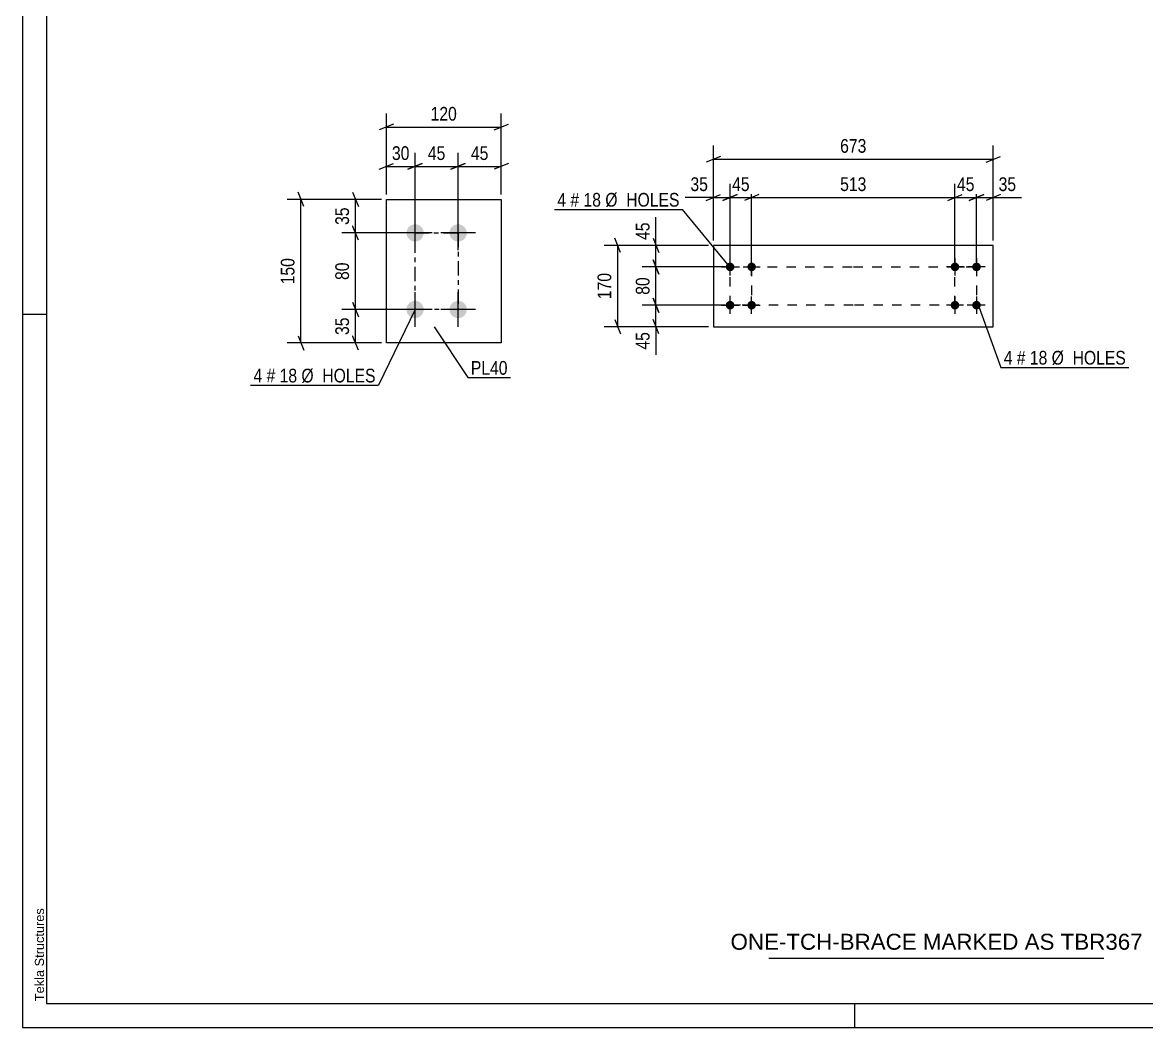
# Model space of a CAD drawing. Header units: millimetres. Extents: x 0 to 594, y 0 to 420.
# Drawn here: x 0 to 234.9, y 0 to 210 of the extents above; entities that cross this region are included whole.
import ezdxf

# ---------------------------------------------------------------- set-up
doc = ezdxf.new("R2010")
doc.units = ezdxf.units.MM
doc.linetypes.add('DXK_LINE_DOT2', pattern=[3.9198, 1.9599, -1.9599])
doc.linetypes.add('DXK_LINE_DOT3', pattern=[5.9187, 2.979, -0.9799, 0.9799, -0.9799])
doc.styles.add('Arial', font='ARIAL.TTF', dxfattribs={"height": 0.2})
doc.styles.add('Arial Narrow', font='ARIALN.TTF', dxfattribs={"height": 0.2})

# ---------------------------------------------------------------- blocks, each defined once
blk = doc.blocks.new('Unknown-580570331-1163')
at = {"color": 5, "linetype": 'Continuous'}
for p, q in [((0, 420), (0, 0)), ((5, 415), (5, 5)), ((5, 149), (0, 149)), ((5, 5), (589, 5)), ((174, 0), (174, 5)), ((0, 0), (594, 0))]:
    blk.add_line(p, q, dxfattribs=at)
at = {"color": 174, "linetype": 'Continuous', "style": 'Arial'}
blk.add_text('Tekla Structures', height=1.9102, rotation=90, dxfattribs=at).set_placement((4.5, 5.5))
blk = doc.blocks.new('Part-580570331-3836 - 3835')
at = {"color": 2, "linetype": 'Continuous'}
for p, q in [((173.61, 163.43), (144.41, 163.43)), ((144.41, 163.43), (144.41, 146.43)), ((202.91, 163.43), (173.71, 163.43)), ((202.91, 146.43), (202.91, 163.43)), ((144.41, 146.43), (173.61, 146.43)), ((173.71, 146.43), (202.91, 146.43))]:
    blk.add_line(p, q, dxfattribs=at)
blk = doc.blocks.new('Bolt-580570331-3837 - 3835')
at = {"linetype": 'Continuous'}
for points in [[(194.91, 158.03, -1), (194.91, 159.83, -1)], [(199.41, 158.03, -1), (199.41, 159.83, -1)], [(194.91, 150.03, -1), (194.91, 151.83, -1)], [(199.41, 150.03, -1), (199.41, 151.83, -1)]]:
    blk.add_hatch(color=1, dxfattribs=at).paths.add_polyline_path(points)
at = {"color": 1, "linetype": 'Continuous'}
for p, q in [((194.91, 160.73), (194.91, 157.13)), ((199.41, 160.73), (199.41, 157.13)), ((196.71, 158.93), (193.11, 158.93)), ((201.21, 158.93), (197.61, 158.93)), ((194.91, 152.73), (194.91, 149.13)), ((199.41, 152.73), (199.41, 149.13)), ((196.71, 150.93), (193.11, 150.93)), ((201.21, 150.93), (197.61, 150.93))]:
    blk.add_line(p, q, dxfattribs=at)
blk = doc.blocks.new('Bolt-580570331-3838 - 3835')
at = {"linetype": 'Continuous'}
for points in [[(147.91, 159.83, -1), (147.91, 158.03, -1)], [(152.41, 159.83, -1), (152.41, 158.03, -1)], [(147.91, 151.83, -1), (147.91, 150.03, -1)], [(152.41, 151.83, -1), (152.41, 150.03, -1)]]:
    blk.add_hatch(color=1, dxfattribs=at).paths.add_polyline_path(points)
at = {"color": 1, "linetype": 'Continuous'}
for p, q in [((147.91, 157.13), (147.91, 160.73)), ((152.41, 157.13), (152.41, 160.73)), ((146.11, 158.93), (149.71, 158.93)), ((150.61, 158.93), (154.21, 158.93)), ((147.91, 149.13), (147.91, 152.73)), ((152.41, 149.13), (152.41, 152.73)), ((146.11, 150.93), (149.71, 150.93)), ((150.61, 150.93), (154.21, 150.93))]:
    blk.add_line(p, q, dxfattribs=at)
blk = doc.blocks.new('Bolt-580570331-2273 - 2211')
at = {"linetype": 'Continuous'}
for points in [[(82.06, 164.23, -1), (82.06, 167.83, -1)], [(91.06, 164.23, -1), (91.06, 167.83, -1)], [(82.06, 148.23, -1), (82.06, 151.83, -1)], [(91.06, 148.23, -1), (91.06, 151.83, -1)]]:
    blk.add_hatch(color=1, dxfattribs=at).paths.add_polyline_path(points)
at = {"color": 1, "linetype": 'Continuous'}
for p, q in [((82.06, 162.43), (82.06, 169.63)), ((91.06, 162.43), (91.06, 169.63)), ((85.66, 166.03), (78.46, 166.03)), ((94.66, 166.03), (87.46, 166.03)), ((82.06, 146.43), (82.06, 153.63)), ((91.06, 146.43), (91.06, 153.63)), ((85.66, 150.03), (78.46, 150.03)), ((94.66, 150.03), (87.46, 150.03))]:
    blk.add_line(p, q, dxfattribs=at)
blk = doc.blocks.new('Part-580570331-2278 - 2211')
at = {"color": 2, "linetype": 'Continuous'}
for p, q in [((76.06, 143.03), (76.06, 173.03)), ((76.06, 173.03), (100.06, 173.03)), ((100.06, 173.03), (100.06, 143.03)), ((100.06, 143.03), (76.06, 143.03))]:
    blk.add_line(p, q, dxfattribs=at)
blk = doc.blocks.new('Rectangle-580570331-4509 - 3835')
at = {"color": 1, "linetype": 'DXK_LINE_DOT2'}
for p, q in [((147.91, 158.93), (173.61, 158.93)), ((147.91, 150.93), (147.91, 158.93)), ((173.71, 158.93), (199.41, 158.93)), ((199.41, 158.93), (199.41, 150.93)), ((173.61, 150.93), (147.91, 150.93)), ((199.41, 150.93), (173.71, 150.93))]:
    blk.add_line(p, q, dxfattribs=at)
blk = doc.blocks.new('Rectangle-580570331-2419 - 2211')
at = {"color": 1, "linetype": 'DXK_LINE_DOT3'}
blk.add_lwpolyline([(82.05, 166.03), (91.06, 166.03), (91.06, 150.03), (82.05, 150.03), (82.05, 166.03)], close=True, dxfattribs=at)
blk = doc.blocks.new('Rectangle-580570331-4519 - 3835')
at = {"color": 1, "linetype": 'DXK_LINE_DOT2'}
for p, q in [((147.91, 158.93), (152.41, 158.93)), ((147.91, 150.93), (147.91, 158.93)), ((152.41, 158.93), (152.41, 150.93)), ((152.41, 150.93), (147.91, 150.93))]:
    blk.add_line(p, q, dxfattribs=at)
blk = doc.blocks.new('Rectangle-580570331-4529 - 3835')
at = {"color": 1, "linetype": 'DXK_LINE_DOT2'}
for p, q in [((194.91, 158.93), (199.41, 158.93)), ((194.91, 150.93), (194.91, 158.93)), ((199.41, 158.93), (199.41, 150.93)), ((199.41, 150.93), (194.91, 150.93))]:
    blk.add_line(p, q, dxfattribs=at)
blk = doc.blocks.new('StraightDimension-580570331-3902 - 3835')
at = {"color": 7, "linetype": 'Continuous'}
for p, q in [((199.41, 159.93), (199.41, 176.28)), ((202.91, 164.43), (202.91, 176.28)), ((197.91, 172.83), (200.91, 174.03)), ((204.41, 174.03), (201.41, 172.83)), ((199.41, 173.43), (202.91, 173.43))]:
    blk.add_line(p, q, dxfattribs=at)
at = {"color": 0}
blk.add_wipeout([(208.29, 174.18), (208.29, 178.38), (203.43, 178.38), (203.43, 174.18)], dxfattribs=at)
at = {"color": 7, "linetype": 'Continuous'}
blk.add_line((202.91, 173.43), (208.81, 173.43), dxfattribs=at)
blk.add_line((202.91, 173.43), (208.81, 173.43), dxfattribs=at)
at = {"color": 3, "style": 'Arial Narrow'}
blk.add_text('35', height=2.863, dxfattribs=at).set_placement((204.03, 174.78))
blk = doc.blocks.new('StraightDimension-580570331-3903 - 3835')
at = {"color": 7, "linetype": 'Continuous'}
for p, q in [((194.91, 159.93), (194.91, 176.28)), ((199.41, 159.93), (199.41, 176.28)), ((193.41, 172.83), (196.41, 174.03)), ((200.91, 174.03), (197.91, 172.83)), ((194.91, 173.43), (199.41, 173.43))]:
    blk.add_line(p, q, dxfattribs=at)
at = {"color": 0}
blk.add_wipeout([(199.58, 174.18), (199.58, 178.38), (194.73, 178.38), (194.73, 174.18)], dxfattribs=at)
at = {"color": 3, "style": 'Arial Narrow'}
blk.add_text('45', height=2.863, dxfattribs=at).set_placement((195.33, 174.78))
blk = doc.blocks.new('StraightDimension-580570331-3904 - 3835')
at = {"color": 7, "linetype": 'Continuous'}
for p, q in [((152.41, 159.93), (152.41, 176.28)), ((194.91, 159.93), (194.91, 176.28)), ((153.91, 174.03), (150.91, 172.83)), ((193.41, 172.83), (196.41, 174.03)), ((152.41, 173.43), (194.91, 173.43))]:
    blk.add_line(p, q, dxfattribs=at)
at = {"color": 0}
blk.add_wipeout([(177, 174.18), (177, 178.38), (170.31, 178.38), (170.31, 174.18)], dxfattribs=at)
at = {"color": 3, "style": 'Arial Narrow'}
blk.add_text('513', height=2.863, dxfattribs=at).set_placement((170.91, 174.78))
blk = doc.blocks.new('StraightDimension-580570331-3905 - 3835')
at = {"color": 7, "linetype": 'Continuous'}
for p, q in [((147.91, 159.93), (147.91, 176.28)), ((152.41, 159.93), (152.41, 176.28)), ((146.41, 172.83), (149.41, 174.03)), ((153.91, 174.03), (150.91, 172.83)), ((147.91, 173.43), (152.41, 173.43))]:
    blk.add_line(p, q, dxfattribs=at)
at = {"color": 0}
blk.add_wipeout([(152.58, 174.18), (152.58, 178.38), (147.73, 178.38), (147.73, 174.18)], dxfattribs=at)
at = {"color": 3, "style": 'Arial Narrow'}
blk.add_text('45', height=2.863, dxfattribs=at).set_placement((148.33, 174.78))
blk = doc.blocks.new('StraightDimension-580570331-3906 - 3835')
at = {"color": 7, "linetype": 'Continuous'}
for p, q in [((144.41, 164.43), (144.41, 176.28)), ((147.91, 159.93), (147.91, 176.28)), ((142.91, 172.83), (145.91, 174.03)), ((149.41, 174.03), (146.41, 172.83)), ((144.41, 173.43), (147.91, 173.43))]:
    blk.add_line(p, q, dxfattribs=at)
at = {"color": 0}
blk.add_wipeout([(143.88, 174.18), (143.88, 178.38), (139.02, 178.38), (139.02, 174.18)], dxfattribs=at)
at = {"color": 7, "linetype": 'Continuous'}
blk.add_line((144.41, 173.43), (138.5, 173.43), dxfattribs=at)
blk.add_line((144.41, 173.43), (138.5, 173.43), dxfattribs=at)
at = {"color": 3, "style": 'Arial Narrow'}
blk.add_text('35', height=2.863, dxfattribs=at).set_placement((139.62, 174.78))
blk = doc.blocks.new('StraightDimension-580570331-3996 - 3835')
at = {"color": 7, "linetype": 'Continuous'}
for p, q in [((144.41, 164.43), (144.41, 184.28)), ((202.91, 164.43), (202.91, 184.28)), ((145.91, 182.03), (142.91, 180.83)), ((144.41, 181.43), (202.91, 181.43)), ((201.41, 180.83), (204.41, 182.03))]:
    blk.add_line(p, q, dxfattribs=at)
at = {"color": 0}
blk.add_wipeout([(177, 182.18), (177, 186.38), (170.31, 186.38), (170.31, 182.18)], dxfattribs=at)
at = {"color": 3, "style": 'Arial Narrow'}
blk.add_text('673', height=2.863, dxfattribs=at).set_placement((170.91, 182.78))
blk = doc.blocks.new('StraightDimension-580570331-4012 - 3835')
at = {"color": 7, "linetype": 'Continuous'}
for p, q in [((125.01, 161.93), (123.81, 164.93)), ((143.41, 163.43), (121.56, 163.43)), ((124.41, 146.43), (124.41, 163.43)), ((143.41, 146.43), (121.56, 146.43)), ((123.81, 147.93), (125.01, 144.93))]:
    blk.add_line(p, q, dxfattribs=at)
at = {"color": 0}
blk.add_wipeout([(123.66, 158.27), (119.46, 158.27), (119.46, 151.59), (123.66, 151.59)], dxfattribs=at)
at = {"color": 3, "style": 'Arial Narrow'}
blk.add_text('170', height=2.863, rotation=90.0002, dxfattribs=at).set_placement((123.06, 152.19))
blk = doc.blocks.new('StraightDimension-580570331-4487 - 3835')
at = {"color": 7, "linetype": 'Continuous'}
for p, q in [((131.81, 164.93), (133.01, 161.93)), ((143.41, 163.43), (129.56, 163.43)), ((132.41, 158.93), (132.41, 163.43)), ((133.01, 157.43), (131.81, 160.43)), ((146.91, 158.93), (129.56, 158.93))]:
    blk.add_line(p, q, dxfattribs=at)
at = {"color": 0}
blk.add_wipeout([(131.66, 168.81), (127.46, 168.81), (127.46, 163.96), (131.66, 163.96)], dxfattribs=at)
at = {"color": 7, "linetype": 'Continuous'}
blk.add_line((132.41, 163.43), (132.41, 169.34), dxfattribs=at)
blk.add_line((132.41, 163.43), (132.41, 169.34), dxfattribs=at)
at = {"color": 3, "style": 'Arial Narrow'}
blk.add_text('45', height=2.863, rotation=90.0002, dxfattribs=at).set_placement((131.06, 164.56))
blk = doc.blocks.new('StraightDimension-580570331-4488 - 3835')
at = {"color": 7, "linetype": 'Continuous'}
for p, q in [((131.81, 160.43), (133.01, 157.43)), ((146.91, 158.93), (129.56, 158.93)), ((132.41, 150.93), (132.41, 158.93)), ((146.91, 150.93), (129.56, 150.93)), ((133.01, 149.43), (131.81, 152.43))]:
    blk.add_line(p, q, dxfattribs=at)
at = {"color": 0}
blk.add_wipeout([(131.66, 157.36), (127.46, 157.36), (127.46, 152.5), (131.66, 152.5)], dxfattribs=at)
at = {"color": 3, "style": 'Arial Narrow'}
blk.add_text('80', height=2.863, rotation=90.0002, dxfattribs=at).set_placement((131.06, 153.1))
blk = doc.blocks.new('StraightDimension-580570331-4489 - 3835')
at = {"color": 7, "linetype": 'Continuous'}
for p, q in [((146.91, 150.93), (129.56, 150.93)), ((131.81, 152.43), (133.01, 149.43)), ((132.41, 146.43), (132.41, 150.93)), ((143.41, 146.43), (129.56, 146.43)), ((133.01, 144.93), (131.81, 147.93))]:
    blk.add_line(p, q, dxfattribs=at)
at = {"color": 0}
blk.add_wipeout([(131.66, 145.91), (127.46, 145.91), (127.46, 141.05), (131.66, 141.05)], dxfattribs=at)
at = {"color": 7, "linetype": 'Continuous'}
blk.add_line((132.41, 146.43), (132.41, 140.53), dxfattribs=at)
blk.add_line((132.41, 146.43), (132.41, 140.53), dxfattribs=at)
at = {"color": 3, "style": 'Arial Narrow'}
blk.add_text('45', height=2.863, rotation=90.0002, dxfattribs=at).set_placement((131.06, 141.65))
blk = doc.blocks.new('StraightDimension-580570331-2321 - 2211')
at = {"color": 7, "linetype": 'Continuous'}
for p, q in [((82.05, 167.03), (82.05, 182.77)), ((91.06, 167.03), (91.06, 182.77)), ((80.55, 179.32), (83.55, 180.52)), ((82.05, 179.92), (91.06, 179.92)), ((92.56, 180.52), (89.56, 179.32))]:
    blk.add_line(p, q, dxfattribs=at)
at = {"color": 0}
blk.add_wipeout([(88.98, 180.67), (88.98, 184.87), (84.13, 184.87), (84.13, 180.67)], dxfattribs=at)
at = {"color": 3, "style": 'Arial Narrow'}
blk.add_text('45', height=2.863, dxfattribs=at).set_placement((84.73, 181.27))
blk = doc.blocks.new('StraightDimension-580570331-2305 - 2211')
at = {"color": 7, "linetype": 'Continuous'}
for p, q in [((76.06, 174.03), (76.06, 182.77)), ((82.05, 167.03), (82.05, 182.77)), ((74.56, 179.32), (77.56, 180.52)), ((76.06, 179.92), (82.05, 179.92)), ((83.55, 180.52), (80.55, 179.32))]:
    blk.add_line(p, q, dxfattribs=at)
at = {"color": 0}
blk.add_wipeout([(81.48, 180.67), (81.48, 184.87), (76.63, 184.87), (76.63, 180.67)], dxfattribs=at)
at = {"color": 3, "style": 'Arial Narrow'}
blk.add_text('30', height=2.863, dxfattribs=at).set_placement((77.23, 181.27))
blk = doc.blocks.new('StraightDimension-580570331-2282 - 2211')
at = {"color": 7, "linetype": 'Continuous'}
for p, q in [((76.06, 174.03), (76.06, 190.99)), ((100.06, 174.03), (100.06, 190.99)), ((77.56, 188.74), (74.56, 187.54)), ((76.06, 188.14), (100.06, 188.14)), ((98.56, 187.54), (101.56, 188.74))]:
    blk.add_line(p, q, dxfattribs=at)
at = {"color": 0}
blk.add_wipeout([(91.4, 188.89), (91.4, 193.09), (84.71, 193.09), (84.71, 188.89)], dxfattribs=at)
at = {"color": 3, "style": 'Arial Narrow'}
blk.add_text('120', height=2.863, dxfattribs=at).set_placement((85.31, 189.49))
blk = doc.blocks.new('StraightDimension-580570331-2334 - 2211')
at = {"color": 7, "linetype": 'Continuous'}
for p, q in [((91.06, 167.03), (91.06, 182.77)), ((100.06, 174.03), (100.06, 182.77)), ((89.56, 179.32), (92.56, 180.52)), ((91.06, 179.92), (100.06, 179.92)), ((101.56, 180.52), (98.56, 179.32))]:
    blk.add_line(p, q, dxfattribs=at)
at = {"color": 0}
blk.add_wipeout([(97.98, 180.67), (97.98, 184.87), (93.13, 184.87), (93.13, 180.67)], dxfattribs=at)
at = {"color": 3, "style": 'Arial Narrow'}
blk.add_text('45', height=2.863, dxfattribs=at).set_placement((93.73, 181.27))
blk = doc.blocks.new('StraightDimension-580570331-2354 - 2211')
at = {"color": 7, "linetype": 'Continuous'}
for p, q in [((58.8, 171.53), (57.6, 174.53)), ((75.06, 173.03), (55.35, 173.03)), ((58.2, 143.03), (58.2, 173.03)), ((57.6, 144.53), (58.8, 141.53)), ((75.06, 143.03), (55.35, 143.03))]:
    blk.add_line(p, q, dxfattribs=at)
at = {"color": 0}
blk.add_wipeout([(57.45, 161.37), (53.25, 161.37), (53.25, 154.69), (57.45, 154.69)], dxfattribs=at)
at = {"color": 3, "style": 'Arial Narrow'}
blk.add_text('150', height=2.863, rotation=90.0002, dxfattribs=at).set_placement((56.85, 155.29))
blk = doc.blocks.new('StraightDimension-580570331-2374 - 2211')
at = {"color": 7, "linetype": 'Continuous'}
for p, q in [((70.2, 164.53), (69, 167.53)), ((81.05, 166.03), (66.75, 166.03)), ((69.6, 150.03), (69.6, 166.03)), ((69, 151.53), (70.2, 148.53)), ((81.05, 150.03), (66.75, 150.03))]:
    blk.add_line(p, q, dxfattribs=at)
at = {"color": 0}
blk.add_wipeout([(68.85, 160.46), (64.65, 160.46), (64.65, 155.6), (68.85, 155.6)], dxfattribs=at)
at = {"color": 3, "style": 'Arial Narrow'}
blk.add_text('80', height=2.863, rotation=90.0002, dxfattribs=at).set_placement((68.25, 156.2))
blk = doc.blocks.new('StraightDimension-580570331-2387 - 2211')
at = {"color": 7, "linetype": 'Continuous'}
for p, q in [((69, 174.53), (70.2, 171.53)), ((75.06, 173.03), (66.75, 173.03)), ((69.6, 166.03), (69.6, 173.03)), ((70.2, 164.53), (69, 167.53)), ((81.05, 166.03), (66.75, 166.03))]:
    blk.add_line(p, q, dxfattribs=at)
at = {"color": 0}
blk.add_wipeout([(68.85, 171.96), (64.65, 171.96), (64.65, 167.1), (68.85, 167.1)], dxfattribs=at)
at = {"color": 3, "style": 'Arial Narrow'}
blk.add_text('35', height=2.863, rotation=90.0002, dxfattribs=at).set_placement((68.25, 167.7))
blk = doc.blocks.new('StraightDimension-580570331-2403 - 2211')
at = {"color": 7, "linetype": 'Continuous'}
for p, q in [((69, 151.53), (70.2, 148.53)), ((81.05, 150.03), (66.75, 150.03)), ((69.6, 143.03), (69.6, 150.03)), ((70.2, 141.53), (69, 144.53)), ((75.06, 143.03), (66.75, 143.03))]:
    blk.add_line(p, q, dxfattribs=at)
at = {"color": 0}
blk.add_wipeout([(68.85, 148.96), (64.65, 148.96), (64.65, 144.1), (68.85, 144.1)], dxfattribs=at)
at = {"color": 3, "style": 'Arial Narrow'}
blk.add_text('35', height=2.863, rotation=90.0002, dxfattribs=at).set_placement((68.25, 144.7))
blk = doc.blocks.new('Unknown-580570331-5240')
at = {"color": 7, "linetype": 'Continuous'}
blk.add_line((156, 14.5), (226, 14.5), dxfattribs=at)
at = {"color": 7, "style": 'Arial'}
blk.add_text('ONE-TCH-BRACE MARKED AS TBR367', height=3.3428, dxfattribs=at).set_placement((147.99, 16.25))
blk = doc.blocks.new('Mark-580570331-4025 - 3835')
at = {"color": 0}
blk.add_wipeout([(206.94, 138.52), (206.94, 141.52), (205.11, 141.52), (205.11, 138.52)], dxfattribs=at)
blk.add_wipeout([(206.94, 138.52), (206.94, 141.52), (205.11, 141.52), (205.11, 138.52)], dxfattribs=at)
at = {"color": 7, "linetype": 'Continuous'}
blk.add_line((199.67, 151.21), (204.51, 137.92), dxfattribs=at)
at = {"color": 0}
blk.add_wipeout([(209.66, 138.52), (209.66, 141.52), (207.84, 141.52), (207.84, 138.52)], dxfattribs=at)
blk.add_wipeout([(209.66, 138.52), (209.66, 141.52), (207.84, 141.52), (207.84, 138.52)], dxfattribs=at)
at = {"color": 3, "style": 'Arial Narrow'}
blk.add_text('4', height=2.86, dxfattribs=at).set_placement((205.11, 138.52))
at = {"color": 0}
blk.add_wipeout([(214.22, 138.52), (214.22, 141.52), (210.56, 141.52), (210.56, 138.52)], dxfattribs=at)
blk.add_wipeout([(214.22, 138.52), (214.22, 141.52), (210.56, 141.52), (210.56, 138.52)], dxfattribs=at)
at = {"color": 3, "style": 'Arial Narrow'}
blk.add_text('#', height=2.86, dxfattribs=at).set_placement((207.84, 138.52))
at = {"color": 0}
blk.add_wipeout([(230.65, 138.52), (230.65, 141.52), (215.12, 141.52), (215.12, 138.52)], dxfattribs=at)
blk.add_wipeout([(230.65, 138.52), (230.65, 141.52), (215.12, 141.52), (215.12, 138.52)], dxfattribs=at)
at = {"color": 7, "linetype": 'Continuous'}
blk.add_line((204.51, 137.92), (231.25, 137.92), dxfattribs=at)
at = {"color": 3, "style": 'Arial Narrow'}
for s, p in [('18', (210.56, 138.52)), ('Ø  HOLES', (215.12, 138.52))]:
    blk.add_text(s, height=2.863, dxfattribs=at).set_placement(p)
blk = doc.blocks.new('Mark-580570331-4026 - 3835')
at = {"color": 0}
blk.add_wipeout([(113.63, 171.52), (113.63, 174.52), (111.8, 174.52), (111.8, 171.52)], dxfattribs=at)
blk.add_wipeout([(113.63, 171.52), (113.63, 174.52), (111.8, 174.52), (111.8, 171.52)], dxfattribs=at)
blk.add_wipeout([(116.36, 171.52), (116.36, 174.52), (114.53, 174.52), (114.53, 171.52)], dxfattribs=at)
blk.add_wipeout([(116.36, 171.52), (116.36, 174.52), (114.53, 174.52), (114.53, 171.52)], dxfattribs=at)
at = {"color": 3, "style": 'Arial Narrow'}
blk.add_text('4', height=2.86, dxfattribs=at).set_placement((111.8, 171.52))
at = {"color": 0}
blk.add_wipeout([(120.92, 171.52), (120.92, 174.52), (117.26, 174.52), (117.26, 171.52)], dxfattribs=at)
blk.add_wipeout([(120.92, 171.52), (120.92, 174.52), (117.26, 174.52), (117.26, 171.52)], dxfattribs=at)
at = {"color": 3, "style": 'Arial Narrow'}
blk.add_text('#', height=2.86, dxfattribs=at).set_placement((114.53, 171.52))
at = {"color": 0}
blk.add_wipeout([(137.34, 171.52), (137.34, 174.52), (121.82, 174.52), (121.82, 171.52)], dxfattribs=at)
blk.add_wipeout([(137.34, 171.52), (137.34, 174.52), (121.82, 174.52), (121.82, 171.52)], dxfattribs=at)
at = {"color": 7, "linetype": 'Continuous'}
for p in [(111.2, 170.92), (147.81, 159.01)]:
    blk.add_line(p, (137.94, 170.92), dxfattribs=at)
at = {"color": 3, "style": 'Arial Narrow'}
for s, p in [('18', (117.26, 171.52)), ('Ø  HOLES', (121.82, 171.52))]:
    blk.add_text(s, height=2.863, dxfattribs=at).set_placement(p)
blk = doc.blocks.new('Mark-580570331-2269 - 2211')
at = {"color": 0}
blk.add_wipeout([(50.12, 134.79), (50.12, 137.79), (48.29, 137.79), (48.29, 134.79)], dxfattribs=at)
blk.add_wipeout([(50.12, 134.79), (50.12, 137.79), (48.29, 137.79), (48.29, 134.79)], dxfattribs=at)
blk.add_wipeout([(52.85, 134.79), (52.85, 137.79), (51.02, 137.79), (51.02, 134.79)], dxfattribs=at)
blk.add_wipeout([(52.85, 134.79), (52.85, 137.79), (51.02, 137.79), (51.02, 134.79)], dxfattribs=at)
at = {"color": 3, "style": 'Arial Narrow'}
blk.add_text('4', height=2.86, dxfattribs=at).set_placement((48.29, 134.79))
at = {"color": 0}
blk.add_wipeout([(57.4, 134.79), (57.4, 137.79), (53.75, 137.79), (53.75, 134.79)], dxfattribs=at)
blk.add_wipeout([(57.4, 134.79), (57.4, 137.79), (53.75, 137.79), (53.75, 134.79)], dxfattribs=at)
at = {"color": 3, "style": 'Arial Narrow'}
blk.add_text('#', height=2.86, dxfattribs=at).set_placement((51.02, 134.79))
at = {"color": 0}
blk.add_wipeout([(73.83, 134.79), (73.83, 137.79), (58.3, 137.79), (58.3, 134.79)], dxfattribs=at)
blk.add_wipeout([(73.83, 134.79), (73.83, 137.79), (58.3, 137.79), (58.3, 134.79)], dxfattribs=at)
at = {"color": 7, "linetype": 'Continuous'}
for p in [(82.06, 150.03), (47.69, 134.19)]:
    blk.add_line(p, (74.43, 134.19), dxfattribs=at)
at = {"color": 3, "style": 'Arial Narrow'}
for s, p in [('18', (53.75, 134.79)), ('Ø  HOLES', (58.3, 134.79))]:
    blk.add_text(s, height=2.863, dxfattribs=at).set_placement(p)
blk = doc.blocks.new('Mark-580570331-2274 - 2211')
at = {"color": 0}
blk.add_wipeout([(101.4, 136.4), (101.4, 139.4), (93.72, 139.4), (93.72, 136.4)], dxfattribs=at)
blk.add_wipeout([(101.4, 136.4), (101.4, 139.4), (93.72, 139.4), (93.72, 136.4)], dxfattribs=at)
at = {"color": 30, "linetype": 'Continuous'}
for p, q in [((86.04, 146.38), (93.12, 135.8)), ((93.12, 135.8), (102, 135.8))]:
    blk.add_line(p, q, dxfattribs=at)
at = {"color": 3, "style": 'Arial Narrow'}
blk.add_text('PL40', height=2.863, dxfattribs=at).set_placement((93.72, 136.4))

msp = doc.modelspace()

# ---------------------------------------------------------------- block references
for name in ['Unknown-580570331-1163', 'Part-580570331-2278 - 2211', 'Bolt-580570331-2273 - 2211', 'Rectangle-580570331-2419 - 2211', 'Part-580570331-3836 - 3835', 'Bolt-580570331-3838 - 3835', 'Bolt-580570331-3837 - 3835', 'Rectangle-580570331-4509 - 3835', 'Rectangle-580570331-4519 - 3835', 'Rectangle-580570331-4529 - 3835', 'Unknown-580570331-5240']:
    msp.add_blockref(name, (0, 0))

# ---------------------------------------------------------------- next in the draw order: block references
for name in ['StraightDimension-580570331-2321 - 2211', 'StraightDimension-580570331-3902 - 3835', 'Mark-580570331-4025 - 3835', 'Mark-580570331-2274 - 2211']:
    msp.add_blockref(name, (0, 0))

# ---------------------------------------------------------------- next in the draw order: block references
for name in ['StraightDimension-580570331-2305 - 2211', 'StraightDimension-580570331-3903 - 3835']:
    msp.add_blockref(name, (0, 0))

# ---------------------------------------------------------------- next in the draw order: block references
for name in ['StraightDimension-580570331-2282 - 2211', 'StraightDimension-580570331-3904 - 3835']:
    msp.add_blockref(name, (0, 0))

# ---------------------------------------------------------------- next in the draw order: block references
for name in ['StraightDimension-580570331-2334 - 2211', 'StraightDimension-580570331-3905 - 3835', 'StraightDimension-580570331-2354 - 2211']:
    msp.add_blockref(name, (0, 0))

# ---------------------------------------------------------------- next in the draw order: block references
for name in ['StraightDimension-580570331-3906 - 3835', 'StraightDimension-580570331-2374 - 2211']:
    msp.add_blockref(name, (0, 0))

# ---------------------------------------------------------------- next in the draw order: block references
for name in ['StraightDimension-580570331-3996 - 3835', 'StraightDimension-580570331-2387 - 2211', 'StraightDimension-580570331-2403 - 2211']:
    msp.add_blockref(name, (0, 0))

# ---------------------------------------------------------------- next in the draw order: block references
for name in ['StraightDimension-580570331-4012 - 3835', 'Mark-580570331-2269 - 2211']:
    msp.add_blockref(name, (0, 0))

# ---------------------------------------------------------------- next in the draw order: block references
msp.add_blockref('StraightDimension-580570331-4487 - 3835', (0, 0))

# ---------------------------------------------------------------- next in the draw order: block references
msp.add_blockref('StraightDimension-580570331-4488 - 3835', (0, 0))

# ---------------------------------------------------------------- next in the draw order: block references
for name in ['Mark-580570331-4026 - 3835', 'StraightDimension-580570331-4489 - 3835']:
    msp.add_blockref(name, (0, 0))

doc.saveas('drawing.dxf')
